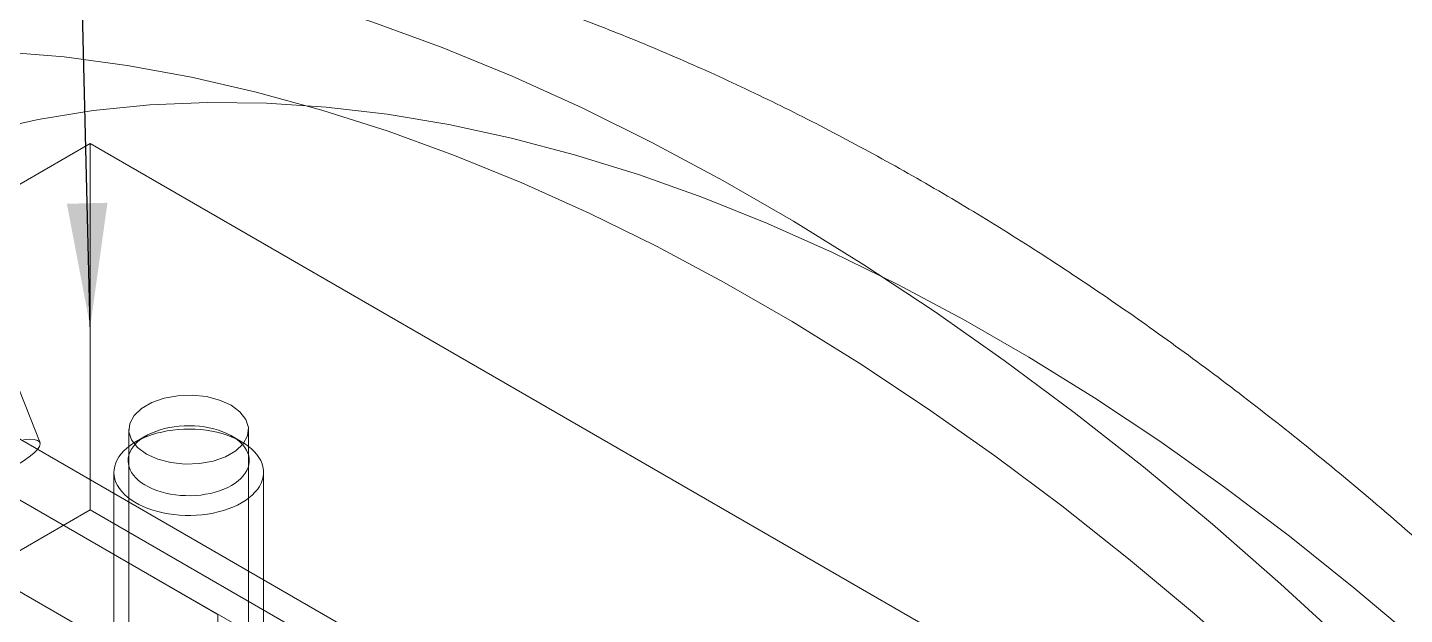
# Model space of a CAD drawing. Header units: millimetres. Extents: x 15 to 415, y 5 to 292.
# Drawn here: x 126.34 to 163.17, y 142.99 to 158.68 of the extents above; entities that cross this region are included whole.
import ezdxf

# ---------------------------------------------------------------- set-up
doc = ezdxf.new("R2010")
doc.units = ezdxf.units.MM
doc.dimstyles.new('SLDDIMSTYLE0', dxfattribs={"dimtxt": 0.18, "dimasz": 3.302, "dimexe": 0, "dimexo": 0.0625, "dimgap": 0, "dimtad": 0, "dimtih": 1, "dimtoh": 1, "dimdec": 0, "dimrnd": 1e-09, "dimzin": 0, "dimdsep": 46, "dimtxsty": 'Standard', "dimsah": 1, "dimcen": 0.09, "dimadec": 0, "dimazin": 0, "dimtfac": 3.302, "dimtdec": 0, "dimtofl": 0, "dimtmove": 0, "dimatfit": 3, "dimfxl": 1, "dimfrac": 2, "dimtolj": 1, "dimtzin": 0, "dimarcsym": 0})

msp = doc.modelspace()

# ---------------------------------------------------------------- linework, layer by layer
at = {"color": 7, "linetype": 'Continuous', "lineweight": 15}
for p, q in [((128.016, 155.578), (96.196, 137.209)), ((126.674, 147.578), (123.429, 155.773)), ((157.715, 138.434), (128.016, 155.578)), ((128.016, 155.578), (128.016, 145.78)), ((189.693, 110.983), (114.74, 154.253)), ((137.787, 140.947), (114.74, 154.252)), ((116.62, 153.168), (187.87, 112.036)), ((189.693, 109.35), (114.74, 152.62)), ((131.429, 142.985), (114.74, 152.62)), ((131.429, 140.536), (114.74, 150.17)), ((137.787, 136.865), (114.74, 150.17)), ((129.05, 147.927), (129.05, 141.395)), ((129.503, 147.758), (129.235, 147.603)), ((132.064, 147.603), (131.796, 147.758)), ((132.25, 141.395), (132.25, 147.927)), ((128.65, 146.787), (128.65, 140.891)), ((132.65, 140.891), (132.65, 146.787)), ((128.016, 145.78), (96.196, 127.41)), ((157.715, 128.635), (128.016, 145.78)), ((131.429, 140.536), (131.429, 142.985))]:
    msp.add_line(p, q, dxfattribs=at)
at = {"color": 7, "linetype": 'Continuous', "lineweight": 15, "flags": 128}
for points in [[(163.45, 140.424), (161.662, 142.146), (159.854, 143.806), (158.027, 145.401), (156.185, 146.93), (154.33, 148.389), (152.463, 149.777), (150.589, 151.093), (148.708, 152.335), (146.824, 153.501), (144.938, 154.589), (143.054, 155.599), (141.173, 156.529), (139.298, 157.377), (137.432, 158.143), (135.577, 158.826), (133.735, 159.425), (131.908, 159.939), (130.1, 160.367), (128.312, 160.709), (126.546, 160.964), (124.805, 161.132)], [(164.447, 136.457), (162.754, 138.183), (161.04, 139.85), (159.304, 141.456), (157.551, 142.999), (155.782, 144.476), (154, 145.886), (152.207, 147.227), (150.406, 148.496), (148.598, 149.693), (146.787, 150.815), (144.975, 151.861), (143.164, 152.83), (141.356, 153.72), (139.555, 154.531), (137.762, 155.26), (135.98, 155.908), (134.211, 156.473), (132.458, 156.955), (130.722, 157.352), (129.008, 157.665), (127.315, 157.892), (125.648, 158.034)], [(125.181, 155.901), (126.621, 156.222), (128.097, 156.459), (129.608, 156.611), (131.152, 156.677), (132.726, 156.657), (134.328, 156.551), (135.956, 156.36), (137.607, 156.084), (139.279, 155.722), (140.97, 155.277), (142.677, 154.747), (144.398, 154.135), (146.13, 153.441), (147.871, 152.665), (149.618, 151.81), (151.369, 150.876), (153.121, 149.864), (154.872, 148.777), (156.619, 147.615), (158.36, 146.381), (160.092, 145.075), (161.812, 143.701), (163.52, 142.259)], [(129.518, 147.274), (129.28, 147.449), (129.122, 147.652), (129.052, 147.871), (129.076, 148.093), (129.191, 148.306), (129.39, 148.496), (129.663, 148.654), (129.993, 148.769), (130.361, 148.835), (130.746, 148.849), (131.126, 148.809), (131.477, 148.717), (131.781, 148.58), (132.019, 148.405), (132.177, 148.202), (132.247, 147.983), (132.223, 147.76), (132.109, 147.548), (131.909, 147.357), (131.636, 147.2), (131.306, 147.085), (130.938, 147.018), (130.553, 147.005), (130.174, 147.045), (129.822, 147.136), (129.518, 147.274)], [(132.064, 145.971), (131.953, 145.911), (131.834, 145.857), (131.709, 145.808), (131.578, 145.764), (131.441, 145.727), (131.3, 145.695), (131.155, 145.67), (131.007, 145.651), (130.857, 145.639), (130.706, 145.633), (130.555, 145.634), (130.404, 145.641), (130.255, 145.655), (130.108, 145.676), (129.964, 145.702), (129.823, 145.735), (129.688, 145.775), (129.558, 145.819), (129.435, 145.87), (129.318, 145.925), (129.209, 145.986), (129.108, 146.051), (129.016, 146.121), (128.934, 146.194), (128.861, 146.271), (128.798, 146.35), (128.746, 146.432), (128.705, 146.516), (128.675, 146.602), (128.657, 146.689), (128.65, 146.776), (128.654, 146.863), (128.67, 146.95), (128.697, 147.036), (128.735, 147.121), (128.784, 147.203), (128.844, 147.284), (128.914, 147.361), (128.995, 147.435), (129.084, 147.506), (129.183, 147.572), (129.29, 147.634), (129.405, 147.691), (129.527, 147.742), (129.655, 147.789), (129.789, 147.829), (129.928, 147.864), (130.071, 147.892), (130.218, 147.914), (130.367, 147.93), (130.517, 147.939), (130.669, 147.941), (130.82, 147.937), (130.97, 147.927), (131.118, 147.909), (131.264, 147.886), (131.406, 147.856), (131.544, 147.82), (131.677, 147.778), (131.804, 147.73), (131.924, 147.677), (132.037, 147.619), (132.142, 147.556), (132.238, 147.488), (132.326, 147.417), (132.403, 147.342), (132.471, 147.264), (132.528, 147.183), (132.575, 147.1), (132.61, 147.015), (132.634, 146.929), (132.647, 146.842), (132.649, 146.754), (132.639, 146.667), (132.617, 146.58), (132.585, 146.495), (132.541, 146.411), (132.486, 146.33), (132.421, 146.251), (132.346, 146.175), (132.261, 146.103), (132.167, 146.035), (132.064, 145.971)], [(131.796, 146.435), (131.696, 146.381), (131.589, 146.333), (131.475, 146.291), (131.355, 146.254), (131.231, 146.223), (131.102, 146.198), (130.97, 146.179), (130.836, 146.167), (130.7, 146.161), (130.565, 146.162), (130.43, 146.169), (130.296, 146.183), (130.165, 146.203), (130.037, 146.23), (129.914, 146.262), (129.795, 146.301), (129.683, 146.345), (129.578, 146.394), (129.48, 146.449), (129.39, 146.507), (129.309, 146.57), (129.237, 146.637), (129.176, 146.707), (129.124, 146.779), (129.084, 146.854), (129.054, 146.931), (129.036, 147.008), (129.029, 147.086), (129.033, 147.165), (129.048, 147.243), (129.075, 147.32), (129.113, 147.395), (129.162, 147.468), (129.221, 147.539), (129.29, 147.606), (129.369, 147.67), (129.456, 147.73), (129.552, 147.785), (129.656, 147.836), (129.767, 147.881), (129.884, 147.921), (130.006, 147.955), (130.133, 147.983), (130.263, 148.005), (130.396, 148.021), (130.531, 148.03), (130.667, 148.032), (130.802, 148.028), (130.937, 148.017), (131.069, 148), (131.199, 147.977), (131.324, 147.947), (131.445, 147.912), (131.561, 147.87), (131.67, 147.824), (131.772, 147.772), (131.866, 147.715), (131.951, 147.654), (132.027, 147.589), (132.094, 147.521), (132.151, 147.45), (132.197, 147.376), (132.232, 147.3), (132.256, 147.223), (132.268, 147.145), (132.27, 147.067), (132.26, 146.989), (132.239, 146.911), (132.206, 146.835), (132.163, 146.761), (132.109, 146.689), (132.045, 146.62), (131.971, 146.554), (131.888, 146.492), (131.796, 146.435)], [(126.229, 147.658), (126.388, 147.669), (126.514, 147.662), (126.606, 147.639), (126.662, 147.599), (126.68, 147.544), (126.66, 147.475), (126.603, 147.393), (126.509, 147.3), (126.38, 147.197), (126.22, 147.087), (126.031, 146.972)]]:
    msp.add_lwpolyline(points, dxfattribs=at)
at = {"color": 7, "linetype": 'Continuous', "lineweight": 15}
msp.add_open_spline([(181.802, 123.995), (181.554, 124.36), (180.84, 125.409), (179.63, 127.116), (178.163, 129.102), (176.659, 131.049), (175.122, 132.955), (173.551, 134.819), (171.949, 136.638), (170.317, 138.41), (168.656, 140.133), (166.969, 141.805), (165.256, 143.425), (163.519, 144.99), (161.76, 146.498), (159.98, 147.948), (158.181, 149.337), (156.364, 150.665), (154.532, 151.928), (152.685, 153.125), (150.826, 154.254), (148.956, 155.313), (147.077, 156.301), (145.193, 157.216), (143.304, 158.055), (141.413, 158.818), (139.524, 159.502), (137.638, 160.106), (135.759, 160.629), (133.889, 161.069), (132.031, 161.427), (130.189, 161.7), (128.366, 161.89), (126.564, 161.995), (124.787, 162.017), (123.036, 161.956), (121.315, 161.813), (119.626, 161.588), (117.971, 161.283), (116.384, 160.907), (115.279, 160.587), (114.712, 160.404), (114.635, 160.38)], degree=3, knots=[0, 0, 0, 0, 0.013867, 0.039875, 0.065894, 0.091926, 0.117973, 0.144037, 0.170121, 0.196226, 0.222355, 0.248509, 0.27469, 0.3009, 0.327139, 0.353408, 0.379706, 0.406034, 0.43239, 0.45877, 0.485172, 0.51159, 0.538016, 0.56444, 0.590848, 0.617228, 0.643563, 0.669835, 0.696024, 0.722109, 0.748071, 0.773887, 0.799541, 0.825015, 0.850298, 0.875382, 0.900264, 0.924948, 0.94944, 0.973753, 0.996459, 1, 1, 1, 1], dxfattribs=at)

# ---------------------------------------------------------------- leaders
at = {"color": 7, "linetype": 'Continuous', "lineweight": 0}
for points in [[(128.016, 150.679), (127.467, 172.785)], [(159.397, 133.229), (204.668, 167.212)]]:
    msp.add_leader(points, dimstyle='SLDDIMSTYLE0', dxfattribs=at)

doc.saveas('drawing.dxf')
